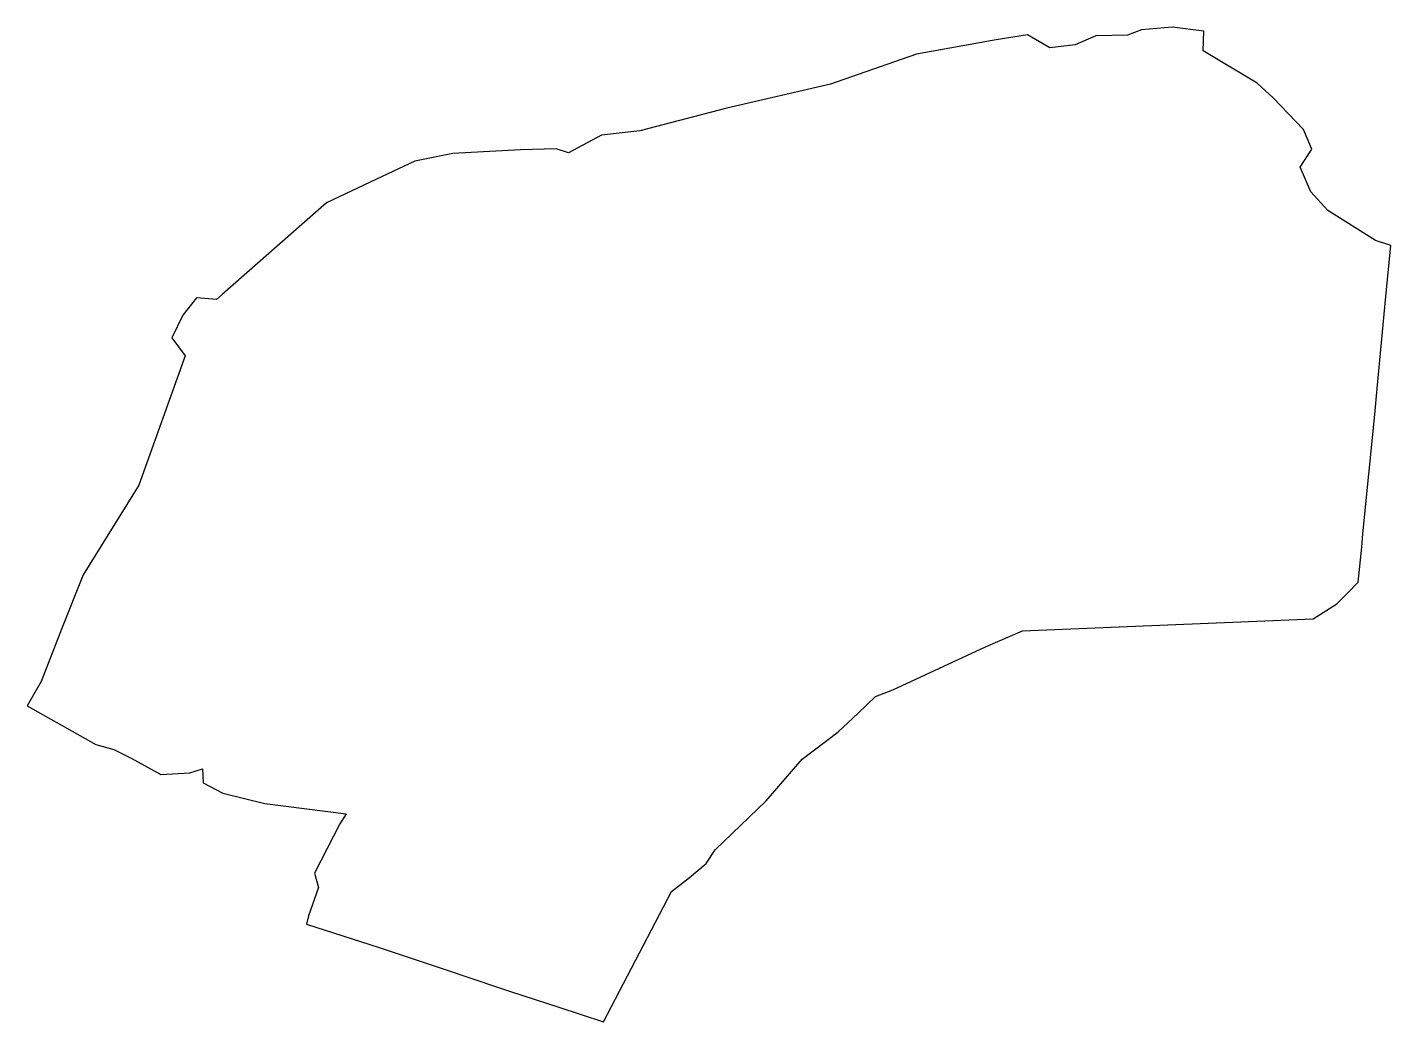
# Model space of a CAD drawing. Header units: metres. Extents: x 0 to 435, y 0 to 318.
import ezdxf

# ---------------------------------------------------------------- set-up
doc = ezdxf.new("R2010")
doc.units = ezdxf.units.M
doc.layers.add('TERRAIN_BOUNDARY', color=6, linetype='Continuous')

msp = doc.modelspace()

# ---------------------------------------------------------------- linework, layer by layer
at = {"layer": 'TERRAIN_BOUNDARY'}
msp.add_polyline3d([(433.59, 231.57, 0), (435.18, 247.9, 0), (430.37, 249.52, 0), (415.08, 259.07, 0), (409.63, 265.06, 0), (406.24, 272.94, 0), (410.05, 278.61, 0), (407.38, 284.91, 0), (397.65, 295.02, 0), (392.55, 299.72, 0), (375.31, 310.06, 0), (375.55, 316.36, 0), (365.4, 317.59, 0), (355.65, 316.77, 0), (351.14, 315.01, 0), (341.05, 314.82, 0), (334.47, 311.99, 0), (326.34, 311.06, 0), (319.28, 315.21, 0), (309.28, 313.62, 0), (283.82, 308.97, 0), (265.2, 302.54, 0), (256.38, 299.4, 0), (223.26, 291.71, 0), (195.53, 284.47, 0), (183.29, 283.15, 0), (172.73, 277.47, 0), (168.83, 278.77, 0), (157.38, 278.49, 0), (135.8, 277.3, 0), (123.72, 274.85, 0), (111.46, 269.04, 0), (95.48, 261.47, 0), (62.18, 232.23, 0), (60.41, 230.67, 0), (54.03, 231.17, 0), (49.63, 225.64, 0), (46.19, 218.43, 0), (50.36, 212.69, 0), (35.65, 171.34, 0), (17.79, 142.75, 0), (10.89, 125.36, 0), (4.4, 108.7, 0), (0, 100.91, 0), (21.86, 88.56, 0), (27.61, 86.98, 0), (33.17, 84.13, 0), (42.62, 78.95, 0), (51.93, 79.47, 0), (55.97, 80.79, 0), (56.13, 76.27, 0), (62.38, 73, 0), (75.83, 69.67, 0), (101.77, 66.44, 0), (99.78, 63.2, 0), (91.69, 47.42, 0), (92.95, 42.89, 0), (89.73, 33.82, 0), (89.17, 31.21, 0), (112.28, 23.67, 0), (133.05, 16.78, 0), (150.42, 10.9, 0), (154.21, 9.67, 0), (169.69, 4.63, 0), (183.91, 0, 0), (205.66, 41.58, 0), (211.33, 46.09, 0), (216.72, 50.53, 0), (219.61, 54.87, 0), (235.8, 70.55, 0), (247.35, 83.84, 0), (258.74, 92.44, 0), (265.2, 98.58, 0), (270.78, 103.89, 0), (276.31, 106.03, 0), (305.81, 119.78, 0), (317.61, 124.87, 0), (410.39, 128.64, 0), (418, 133.44, 0), (421.39, 136.9, 0), (424.82, 140.39, 0), (425.92, 151.56, 0), (426.33, 155.78, 0), (430.07, 193.94, 0), (430.85, 202.24, 0), (433.59, 231.57, 0)], close=True, dxfattribs=at)

doc.saveas('drawing.dxf')
